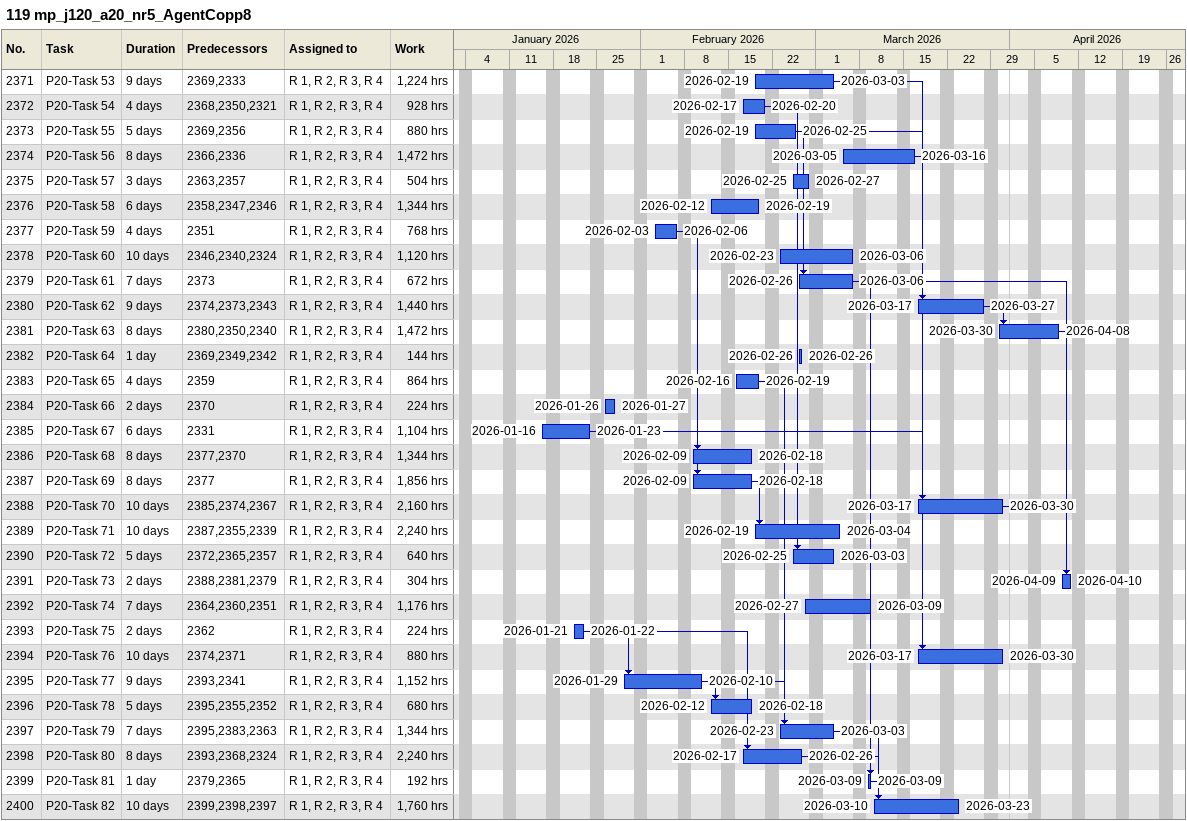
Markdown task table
119 mp_j120_a20_nr5_AgentCopp8

| ID | Task | Duration | Start | Finish | Predecessors | Resources | Work (h) |
|---|---|---|---|---|---|---|---|
| 2371 | P20-Task 53 | 9d | 2026-02-19 | 2026-03-03 | 2369, 2333 | R 1, R 2, R 3, R 4 | 1224 |
| 2372 | P20-Task 54 | 4d | 2026-02-17 | 2026-02-20 | 2368, 2350, 2321 | R 1, R 2, R 3, R 4 | 928 |
| 2373 | P20-Task 55 | 5d | 2026-02-19 | 2026-02-25 | 2369, 2356 | R 1, R 2, R 3, R 4 | 880 |
| 2374 | P20-Task 56 | 8d | 2026-03-05 | 2026-03-16 | 2366, 2336 | R 1, R 2, R 3, R 4 | 1472 |
| 2375 | P20-Task 57 | 3d | 2026-02-25 | 2026-02-27 | 2363, 2357 | R 1, R 2, R 3, R 4 | 504 |
| 2376 | P20-Task 58 | 6d | 2026-02-12 | 2026-02-19 | 2358, 2347, 2346 | R 1, R 2, R 3, R 4 | 1344 |
| 2377 | P20-Task 59 | 4d | 2026-02-03 | 2026-02-06 | 2351 | R 1, R 2, R 3, R 4 | 768 |
| 2378 | P20-Task 60 | 10d | 2026-02-23 | 2026-03-06 | 2346, 2340, 2324 | R 1, R 2, R 3, R 4 | 1120 |
| 2379 | P20-Task 61 | 7d | 2026-02-26 | 2026-03-06 | 2373 | R 1, R 2, R 3, R 4 | 672 |
| 2380 | P20-Task 62 | 9d | 2026-03-17 | 2026-03-27 | 2374, 2373, 2343 | R 1, R 2, R 3, R 4 | 1440 |
| 2381 | P20-Task 63 | 8d | 2026-03-30 | 2026-04-08 | 2380, 2350, 2340 | R 1, R 2, R 3, R 4 | 1472 |
| 2382 | P20-Task 64 | 1d | 2026-02-26 | 2026-02-26 | 2369, 2349, 2342 | R 1, R 2, R 3, R 4 | 144 |
| 2383 | P20-Task 65 | 4d | 2026-02-16 | 2026-02-19 | 2359 | R 1, R 2, R 3, R 4 | 864 |
| 2384 | P20-Task 66 | 2d | 2026-01-26 | 2026-01-27 | 2370 | R 1, R 2, R 3, R 4 | 224 |
| 2385 | P20-Task 67 | 6d | 2026-01-16 | 2026-01-23 | 2331 | R 1, R 2, R 3, R 4 | 1104 |
| 2386 | P20-Task 68 | 8d | 2026-02-09 | 2026-02-18 | 2377, 2370 | R 1, R 2, R 3, R 4 | 1344 |
| 2387 | P20-Task 69 | 8d | 2026-02-09 | 2026-02-18 | 2377 | R 1, R 2, R 3, R 4 | 1856 |
| 2388 | P20-Task 70 | 10d | 2026-03-17 | 2026-03-30 | 2385, 2374, 2367 | R 1, R 2, R 3, R 4 | 2160 |
| 2389 | P20-Task 71 | 10d | 2026-02-19 | 2026-03-04 | 2387, 2355, 2339 | R 1, R 2, R 3, R 4 | 2240 |
| 2390 | P20-Task 72 | 5d | 2026-02-25 | 2026-03-03 | 2372, 2365, 2357 | R 1, R 2, R 3, R 4 | 640 |
| 2391 | P20-Task 73 | 2d | 2026-04-09 | 2026-04-10 | 2388, 2381, 2379 | R 1, R 2, R 3, R 4 | 304 |
| 2392 | P20-Task 74 | 7d | 2026-02-27 | 2026-03-09 | 2364, 2360, 2351 | R 1, R 2, R 3, R 4 | 1176 |
| 2393 | P20-Task 75 | 2d | 2026-01-21 | 2026-01-22 | 2362 | R 1, R 2, R 3, R 4 | 224 |
| 2394 | P20-Task 76 | 10d | 2026-03-17 | 2026-03-30 | 2374, 2371 | R 1, R 2, R 3, R 4 | 880 |
| 2395 | P20-Task 77 | 9d | 2026-01-29 | 2026-02-10 | 2393, 2341 | R 1, R 2, R 3, R 4 | 1152 |
| 2396 | P20-Task 78 | 5d | 2026-02-12 | 2026-02-18 | 2395, 2355, 2352 | R 1, R 2, R 3, R 4 | 680 |
| 2397 | P20-Task 79 | 7d | 2026-02-23 | 2026-03-03 | 2395, 2383, 2363 | R 1, R 2, R 3, R 4 | 1344 |
| 2398 | P20-Task 80 | 8d | 2026-02-17 | 2026-02-26 | 2393, 2368, 2324 | R 1, R 2, R 3, R 4 | 2240 |
| 2399 | P20-Task 81 | 1d | 2026-03-09 | 2026-03-09 | 2379, 2365 | R 1, R 2, R 3, R 4 | 192 |
| 2400 | P20-Task 82 | 10d | 2026-03-10 | 2026-03-23 | 2399, 2398, 2397 | R 1, R 2, R 3, R 4 | 1760 |
